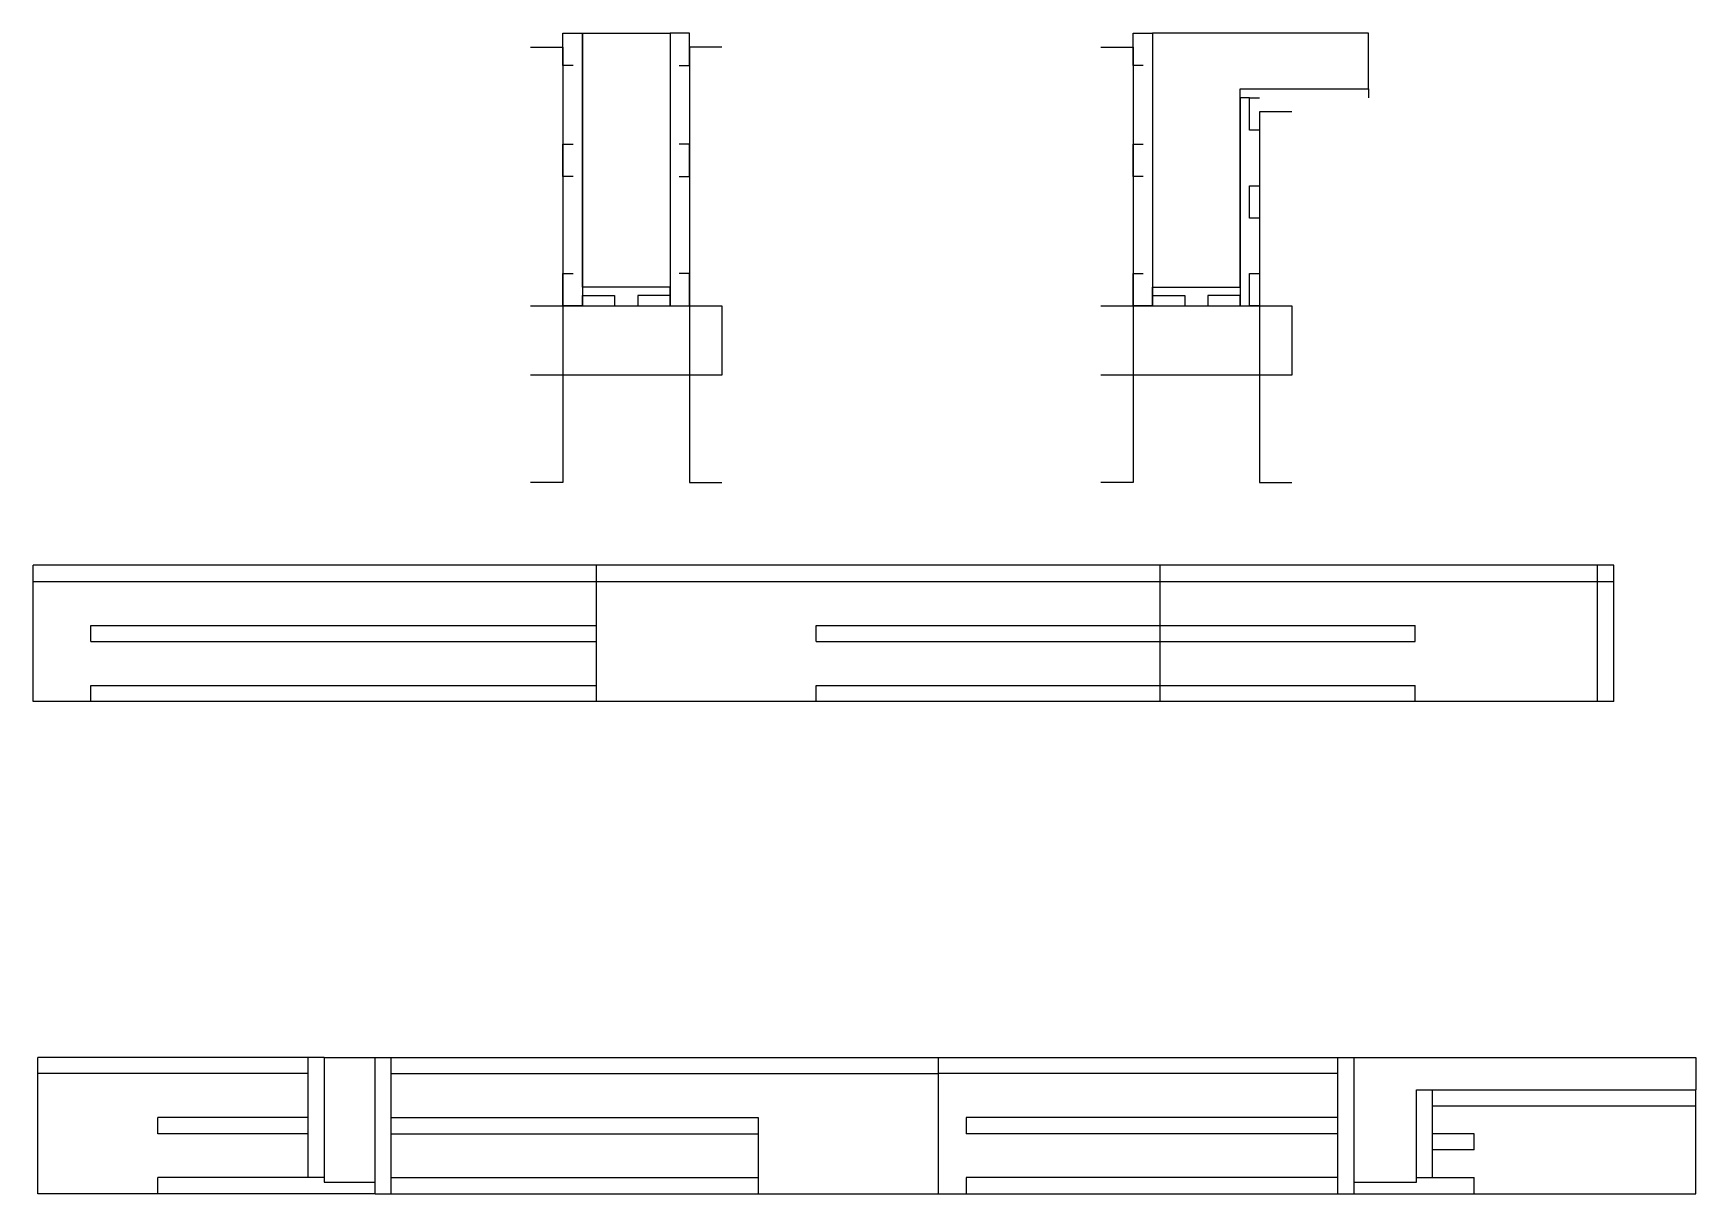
# Model space of a CAD drawing. Header units: metres. Extents: x 8173 to 8893, y 4084 to 4586.
import ezdxf

# ---------------------------------------------------------------- set-up
doc = ezdxf.new("R2010")
doc.units = ezdxf.units.M
for name, color, linetype in [('CONCRETO', 7, 'Continuous'), ('COTA', 7, 'Continuous'), ('Madeira', 7, 'Continuous'), ('Painéis', 7, 'Continuous'), ('SARR_2.2x7', 7, 'Continuous'), ('SARR_3.5x7', 7, 'Continuous')]:
    doc.layers.add(name, color=color, linetype=linetype)

msp = doc.modelspace()

# ---------------------------------------------------------------- linework, layer by layer
at = {"layer": 'CONCRETO', "color": 7, "lineweight": 25}
for points in [[(8410.6, 4586.43), (8410.6, 4586.43), (8448.6, 4586.43), (8448.6, 4558.43), (8448.6, 4558.43), (8448.6, 4476.43), (8410.6, 4476.43), (8410.6, 4586.43)], [(8751.09, 4562.43), (8751.09, 4586.43), (8657.49, 4586.43), (8657.49, 4558.43), (8657.49, 4558.43), (8657.49, 4476.43), (8695.49, 4476.43), (8695.49, 4562.43)]]:
    msp.add_lwpolyline(points, dxfattribs=at)
at = {"layer": 'COTA', "color": 7, "lineweight": 25}
for p, q in [((8298.81, 4142.96), (8320.81, 4142.96)), ((8744.81, 4142.96), (8892.81, 4142.96)), ((8892.81, 4142.96), (8892.81, 4128.96))]:
    msp.add_line(p, q, dxfattribs=at)
at = {"layer": 'Madeira', "color": 7, "lineweight": 25}
for points in [[(8406.6, 4572.43), (8402.2, 4572.43), (8402.2, 4586.43), (8406.6, 4586.43)], [(8452.6, 4572.43), (8457, 4572.43), (8457, 4586.43), (8452.6, 4586.43)], [(8653.49, 4572.43), (8649.09, 4572.43), (8649.09, 4586.43), (8653.49, 4586.43)], [(8703.89, 4544.43), (8699.49, 4544.43), (8699.49, 4558.43), (8703.89, 4558.43)], [(8406.6, 4524.4), (8402.2, 4524.4), (8402.2, 4538.4), (8406.6, 4538.4)], [(8452.6, 4524.4), (8457, 4524.4), (8457, 4538.4), (8452.6, 4538.4)], [(8653.49, 4524.4), (8649.09, 4524.4), (8649.09, 4538.4), (8653.49, 4538.4)], [(8703.89, 4506.43), (8699.49, 4506.43), (8699.49, 4520.43), (8703.89, 4520.43)], [(8406.6, 4468.43), (8402.2, 4468.43), (8402.2, 4482.43), (8406.6, 4482.43)], [(8452.6, 4468.43), (8457, 4468.43), (8457, 4482.43), (8452.6, 4482.43)], [(8653.49, 4468.43), (8649.09, 4468.43), (8649.09, 4482.43), (8653.49, 4482.43)], [(8703.89, 4468.43), (8699.49, 4468.43), (8699.49, 4482.43), (8703.89, 4482.43)], [(8410.6, 4468.43), (8410.6, 4472.83), (8424.6, 4472.83), (8424.6, 4468.43)], [(8448.6, 4468.43), (8448.6, 4472.83), (8434.6, 4472.83), (8434.6, 4468.43)], [(8657.49, 4468.43), (8657.49, 4472.83), (8671.49, 4472.83), (8671.49, 4468.43)], [(8695.49, 4468.43), (8695.49, 4472.83), (8681.49, 4472.83), (8681.49, 4468.43)]]:
    msp.add_lwpolyline(points, dxfattribs=at)
at = {"layer": 'Painéis', "color": 7, "lineweight": 25}
for p, q in [((8857.3, 4356.06), (8172.8, 4356.06)), ((8172.8, 4297.06), (8172.8, 4356.06)), ((8416.8, 4297.06), (8416.8, 4356.06)), ((8660.8, 4297.06), (8660.8, 4356.06)), ((8857.3, 4297.06), (8857.3, 4356.06)), ((8857.3, 4297.06), (8172.8, 4297.06)), ((8298.81, 4142.96), (8174.81, 4142.96)), ((8174.81, 4083.96), (8174.81, 4142.96)), ((8298.81, 4142.96), (8298.81, 4088.96)), ((8320.81, 4142.96), (8744.81, 4142.96)), ((8320.81, 4083.96), (8320.81, 4142.96)), ((8564.81, 4083.96), (8564.81, 4142.96)), ((8744.81, 4083.96), (8744.81, 4142.96)), ((8771.81, 4128.96), (8892.81, 4128.96)), ((8771.81, 4088.96), (8771.81, 4128.96)), ((8892.81, 4083.96), (8892.81, 4128.96)), ((8320.81, 4083.96), (8174.81, 4083.96)), ((8298.81, 4088.96), (8320.81, 4088.96)), ((8320.81, 4083.96), (8744.81, 4083.96)), ((8744.81, 4083.96), (8744.81, 4088.96)), ((8744.81, 4088.96), (8771.81, 4088.96)), ((8744.81, 4083.96), (8892.81, 4083.96))]:
    msp.add_line(p, q, dxfattribs=at)
for points in [[(8406.6, 4586.43), (8410.6, 4586.43), (8410.6, 4468.43), (8406.6, 4468.43)], [(8452.6, 4586.43), (8448.6, 4586.43), (8448.6, 4468.43), (8452.6, 4468.43)], [(8653.49, 4586.43), (8657.49, 4586.43), (8657.49, 4468.43), (8653.49, 4468.43)], [(8695.49, 4558.43), (8695.49, 4562.43), (8751.09, 4562.43), (8751.09, 4558.43)], [(8699.49, 4558.43), (8695.49, 4558.43), (8695.49, 4468.43), (8699.49, 4468.43)], [(8448.6, 4472.83), (8448.6, 4476.43), (8410.6, 4476.43), (8410.6, 4472.83)], [(8657.49, 4472.83), (8657.49, 4476.43), (8695.49, 4476.43), (8695.49, 4472.83)]]:
    msp.add_lwpolyline(points, dxfattribs=at)
at = {"layer": 'SARR_2.2x7', "color": 7, "lineweight": 25}
for p, q in [((8771.3, 4356.06), (8771.3, 4356.4)), ((8172.8, 4349.06), (8416.8, 4349.06)), ((8416.8, 4349.06), (8660.8, 4349.06)), ((8660.8, 4349.06), (8857.3, 4349.06)), ((8850.3, 4297.06), (8850.3, 4356.06)), ((8197.8, 4330.06), (8416.8, 4330.06)), ((8197.8, 4323.06), (8197.8, 4330.06)), ((8511.8, 4330.06), (8660.8, 4330.06)), ((8511.8, 4323.06), (8511.8, 4330.06)), ((8660.8, 4330.06), (8771.3, 4330.06)), ((8771.3, 4323.06), (8771.3, 4330.06)), ((8197.8, 4323.06), (8416.8, 4323.06)), ((8511.8, 4323.06), (8660.8, 4323.06)), ((8660.8, 4323.06), (8771.3, 4323.06)), ((8197.8, 4304.06), (8416.8, 4304.06)), ((8197.8, 4297.06), (8197.8, 4304.06)), ((8511.8, 4304.06), (8660.8, 4304.06)), ((8511.8, 4297.06), (8511.8, 4304.06)), ((8660.8, 4304.06), (8771.3, 4304.06)), ((8771.3, 4297.06), (8771.3, 4304.06)), ((8291.85, 4090.96), (8291.85, 4142.96)), ((8327.76, 4083.96), (8327.76, 4142.96)), ((8737.85, 4083.96), (8737.85, 4142.96)), ((8291.85, 4135.96), (8174.81, 4135.96)), ((8327.76, 4135.96), (8564.81, 4135.96)), ((8737.85, 4135.96), (8564.81, 4135.96)), ((8778.76, 4090.96), (8778.76, 4128.96)), ((8778.76, 4121.96), (8892.81, 4121.96)), ((8226.81, 4109.96), (8226.81, 4116.96)), ((8291.85, 4116.96), (8226.81, 4116.96)), ((8327.76, 4116.96), (8486.81, 4116.96)), ((8486.81, 4116.96), (8486.81, 4083.96)), ((8737.85, 4116.96), (8576.81, 4116.96)), ((8576.81, 4116.96), (8576.81, 4109.96)), ((8291.85, 4109.96), (8226.81, 4109.96)), ((8327.76, 4109.96), (8486.81, 4109.96)), ((8737.85, 4109.96), (8576.81, 4109.96)), ((8796.81, 4109.96), (8778.76, 4109.96)), ((8796.81, 4102.96), (8796.81, 4109.96)), ((8796.81, 4102.96), (8778.76, 4102.96)), ((8226.81, 4083.96), (8226.81, 4090.96)), ((8298.81, 4090.96), (8226.81, 4090.96)), ((8327.76, 4090.96), (8486.81, 4090.96)), ((8737.85, 4090.96), (8576.81, 4090.96)), ((8576.81, 4090.96), (8576.81, 4083.96)), ((8771.81, 4090.96), (8796.81, 4090.96)), ((8796.81, 4083.96), (8796.81, 4090.96))]:
    msp.add_line(p, q, dxfattribs=at)
at = {"layer": 'SARR_3.5x7', "color": 7, "lineweight": 25}
for points in [[(8388.2, 4580.43), (8402.2, 4580.43), (8402.2, 4391.95), (8388.2, 4391.95)], [(8471, 4580.43), (8457, 4580.43), (8457, 4391.95), (8471, 4391.95)], [(8635.09, 4580.43), (8649.09, 4580.43), (8649.09, 4391.95), (8635.09, 4391.95)], [(8717.89, 4552.43), (8703.89, 4552.43), (8703.89, 4391.95), (8717.89, 4391.95)], [(8388.2, 4468.43), (8471, 4468.43), (8471, 4438.37), (8388.2, 4438.37)], [(8635.09, 4468.43), (8717.89, 4468.43), (8717.89, 4438.37), (8635.09, 4438.37)]]:
    msp.add_lwpolyline(points, dxfattribs=at)

doc.saveas('drawing.dxf')
